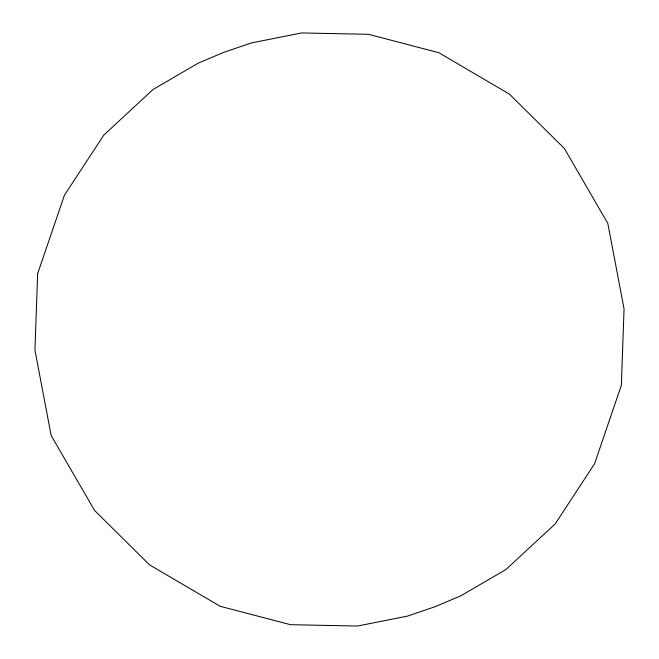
<?xml version="1.0" encoding="UTF-8"?>
<svg xmlns="http://www.w3.org/2000/svg" width="659" height="659" viewBox="0 0 659 659"><rect width="100%" height="100%" fill="white"/><g stroke="black" fill="none" stroke-linecap="round" stroke-linejoin="round"><path stroke-width="0.99" d="M37.637 273.707L34.952 350.127L51.147 435.484L94.583 510.461L149.601 564.911L220.197 606.296L290.471 624.691L357.433 626.05L407.682 616.05L435.55 606.527L460.839 595.81L505.988 569.491L555.207 523.897L594.583 463.755L621.363 385.293L624.048 308.873L607.853 223.516L564.417 148.539L509.399 94.089L438.803 52.704L368.529 34.309L301.567 32.95L251.318 42.95L223.45 52.473L198.161 63.19L153.012 89.509L103.793 135.103L64.417 195.245L37.637 273.707"/></g></svg>
